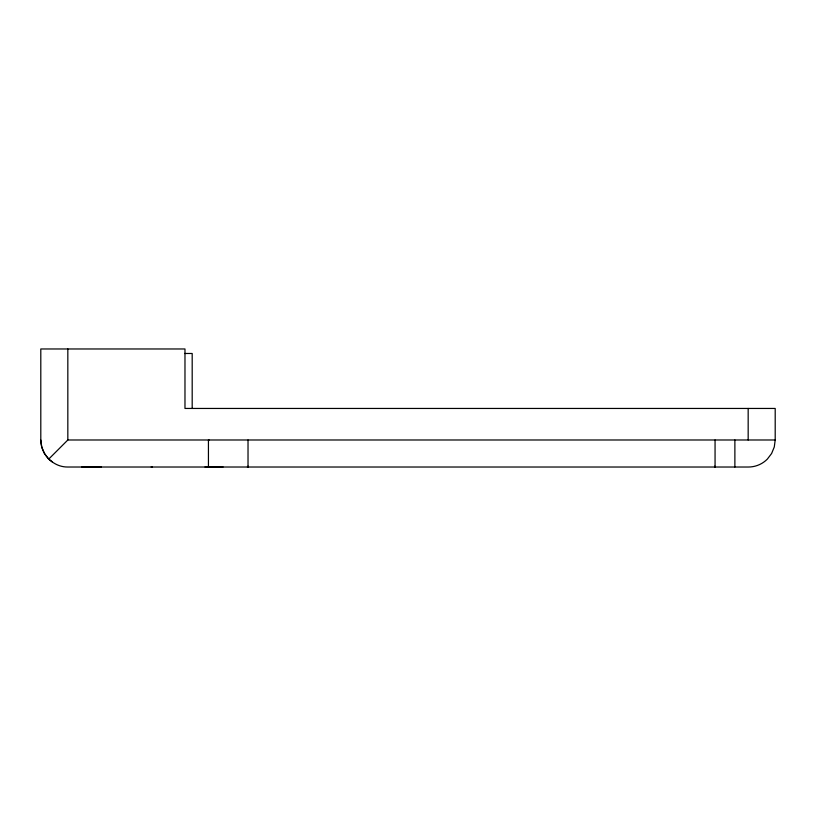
<?xml version="1.0" encoding="UTF-8"?>
<svg xmlns="http://www.w3.org/2000/svg" width="816" height="816" viewBox="0 0 816 816"><rect width="100%" height="100%" fill="white"/><g stroke="black" fill="none" stroke-linecap="round" stroke-linejoin="round"><path stroke-width="1.22" d="M775.2 439.987L774.282 446.984L771.61 453.502L767.346 459.102A26.693 26.693 0 0 1 748.17 467.027L67.606 467.017C53.152 467.119 40.749 454.349 40.8 439.987L40.8 348.973L184.977 348.973L184.977 408.449L775.2 408.449L775.2 439.987L67.83 439.987L48.695 459.133L44.452 453.553L41.749 447.025L40.8 439.987M209.08 466.936L208.437 467.027L208.437 439.987L209.08 439.987M247.381 466.936L248.054 467.027L248.023 466.099M184.6 353.481L192.188 353.481L192.188 408.449M205.02 466.987L223.043 466.966M81.814 466.976L101.398 466.976M151.164 466.997L152.317 466.997M48.705 459.143L52.357 461.968M748.17 408.449L748.17 439.987M734.879 439.987L734.879 467.017M715.061 439.987L715.061 467.017M714.857 466.099L714.857 467.017M248.023 439.987L248.023 467.027M67.83 348.973L67.83 439.987"/></g></svg>
